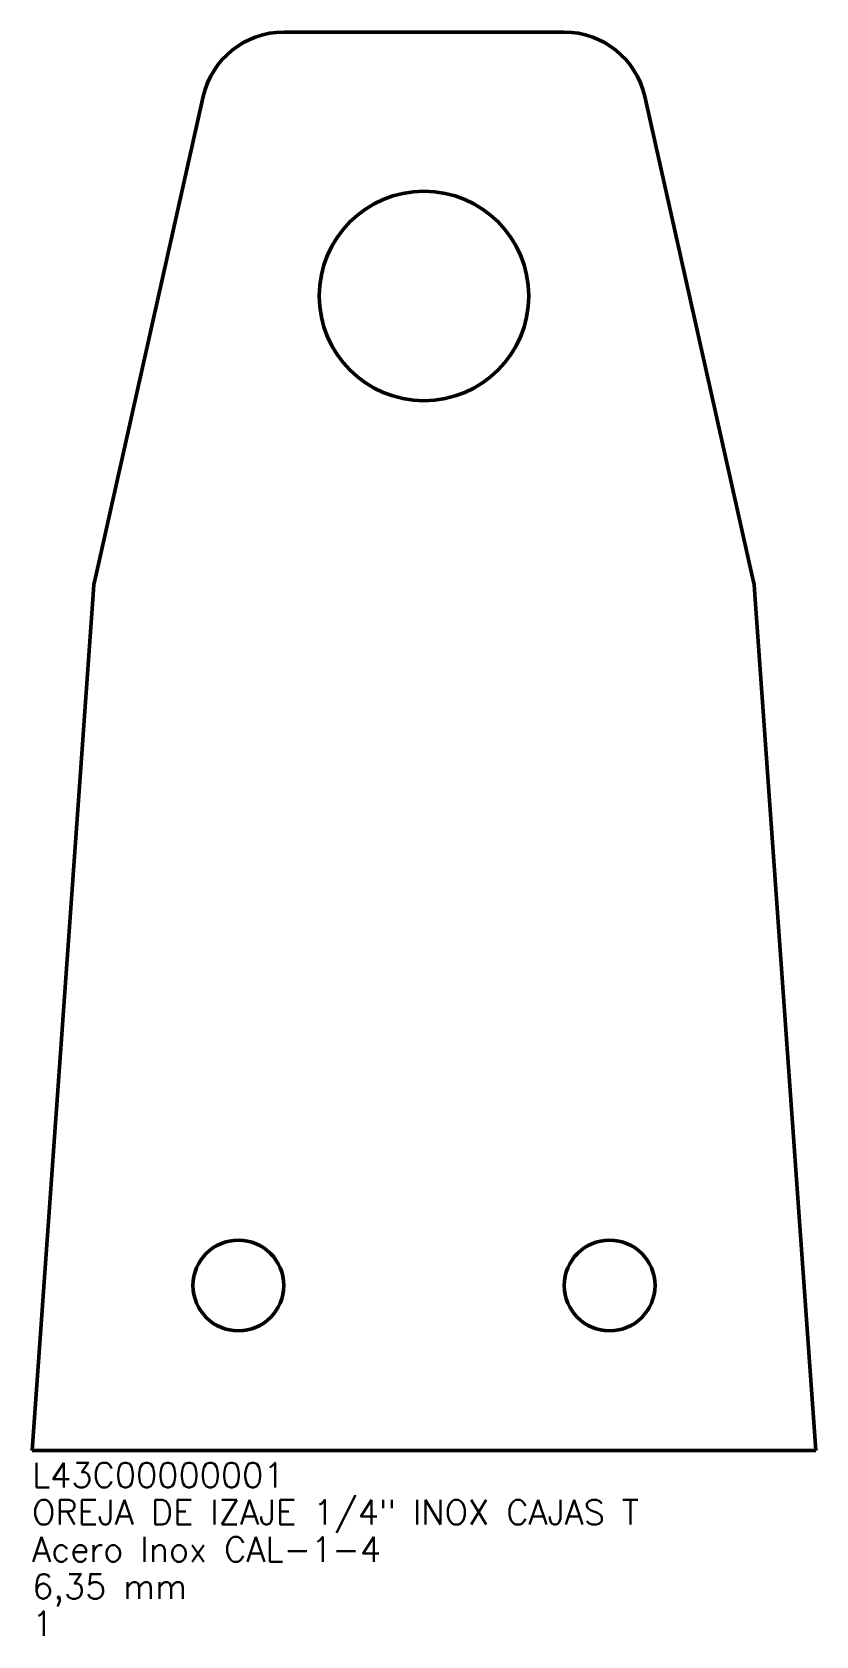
# Model space of a CAD drawing. Header units: millimetres. Extents: x 0 to 95, y -22 to 172.
import ezdxf

# ---------------------------------------------------------------- set-up
doc = ezdxf.new("R2010")
doc.units = ezdxf.units.MM
doc.layers.add('IV_INTERIOR_PROFILES', color=7, linetype='Continuous', lineweight=50)
doc.layers.add('IV_OUTER_PROFILE', color=7, linetype='Continuous', lineweight=50)
doc.layers.add('IV_TEXT', color=7, linetype='Continuous')
doc.styles.add('RomanS', font='RomanS.shx')

msp = doc.modelspace()

# ---------------------------------------------------------------- linework, layer by layer
at = {"layer": 'IV_INTERIOR_PROFILES'}
for centre, radius in [((47.5, 140), 12.7), ((25, 20), 5.5), ((70, 20), 5.5)]:
    msp.add_circle(centre, radius, dxfattribs=at)
at = {"layer": 'IV_OUTER_PROFILE'}
for p, q in [((30.51, 172), (64.49, 172)), ((7.77, 106.2), (20.75, 164.18)), ((74.25, 164.18), (87.23, 106.2)), ((7.77, 106.2), (7.5, 105)), ((87.5, 105), (87.23, 106.2)), ((0, 0), (7.41, 103.8)), ((7.5, 105), (7.41, 103.8)), ((87.59, 103.8), (87.5, 105)), ((87.59, 103.8), (95, 0)), ((95, 0), (0, 0))]:
    msp.add_line(p, q, dxfattribs=at)
for centre, start, end in [((30.51, 162), 90, 167.3807), ((64.49, 162), 12.6193, 90)]:
    msp.add_arc(centre, 10, start, end, dxfattribs=at)

# ---------------------------------------------------------------- texts
at = {"layer": 'IV_TEXT', "style": 'RomanS'}
for s, p in [('L43C00000001', (0, -4.5)), ('OREJA DE IZAJE 1/4" INOX CAJAS T', (0, -9)), ('Acero Inox CAL-1-4', (0, -13.5)), ('6,35 mm', (0, -18)), ('1', (0, -22.5))]:
    msp.add_text(s, height=3, dxfattribs=at).set_placement(p)

doc.saveas('drawing.dxf')
